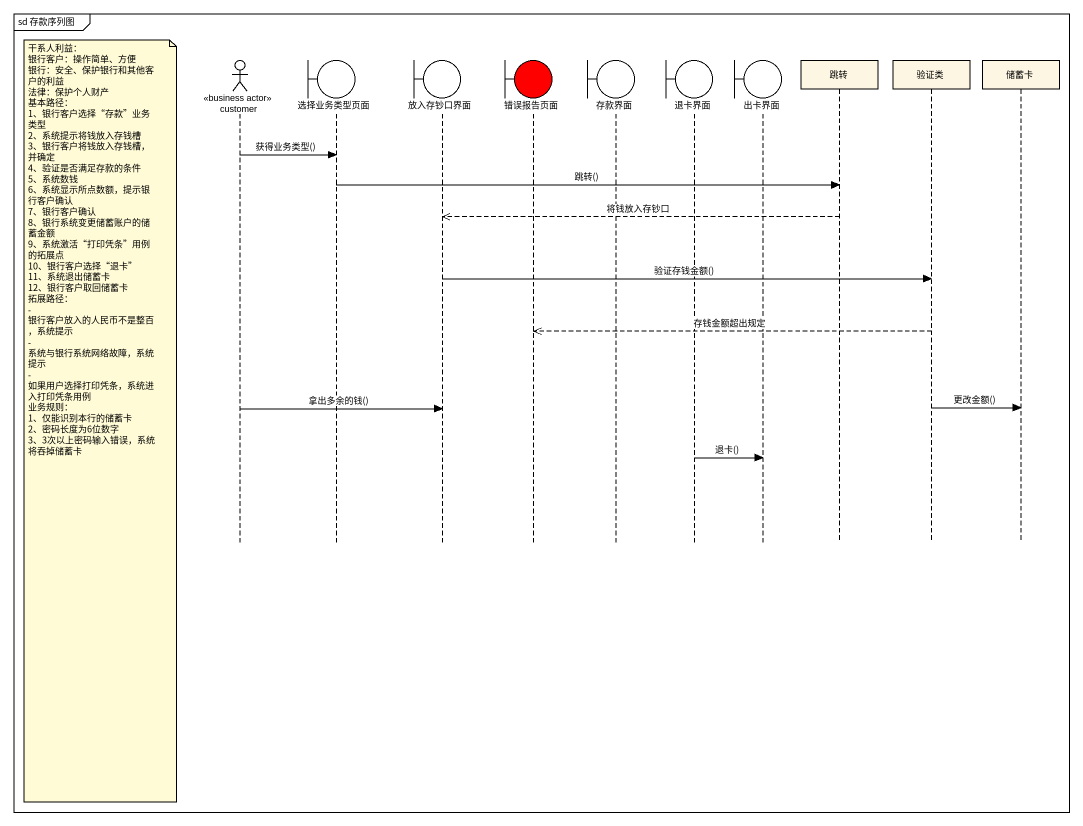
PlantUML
@startuml
mainframe sd 存款序列图
hide footbox
actor customer <<business actor>>
boundary 选择业务类型页面
boundary 放入存钞口界面
boundary 错误报告页面 #FF0000
boundary 存款界面
boundary 退卡界面
boundary 出卡界面
participant 跳转
participant 验证类
participant 储蓄卡

customer -> 选择业务类型页面 : 获得业务类型()
选择业务类型页面 -> 跳转 : 跳转()
跳转 -->> 放入存钞口界面 : 将钱放入存钞口
放入存钞口界面 -> 验证类 : 验证存钱金额()
验证类 -->> 错误报告页面 : 存钱金额超出规定
验证类 -> 储蓄卡 : 更改金额()
customer -> 放入存钞口界面 : 拿出多余的钱()
note left of customer
  干系人利益：
  银行客户：操作简单、方便
  银行：安全、保护银行和其他客户的利益
  法律：保护个人财产
  基本路径：
  1、银行客户选择“存款”业务类型
  2、系统提示将钱放入存钱槽
  3、银行客户将钱放入存钱槽，并确定
  4、验证是否满足存款的条件
  5、系统数钱
  6、系统显示所点数额，提示银行客户确认
  7、银行客户确认
  8、银行系统变更储蓄账户的储蓄金额
  9、系统激活“打印凭条”用例的拓展点
  10、银行客户选择“退卡”
  11、系统退出储蓄卡
  12、银行客户取回储蓄卡
  拓展路径：
  - 银行客户放入的人民币不是整百，系统提示
  - 系统与银行系统网络故障，系统提示
  - 如果用户选择打印凭条，系统进入打印凭条用例
  业务规则：
  1、仅能识别本行的储蓄卡
  2、密码长度为6位数字
  3、3次以上密码输入错误，系统将吞掉储蓄卡
end note
退卡界面 -> 出卡界面 : 退卡()
@enduml
